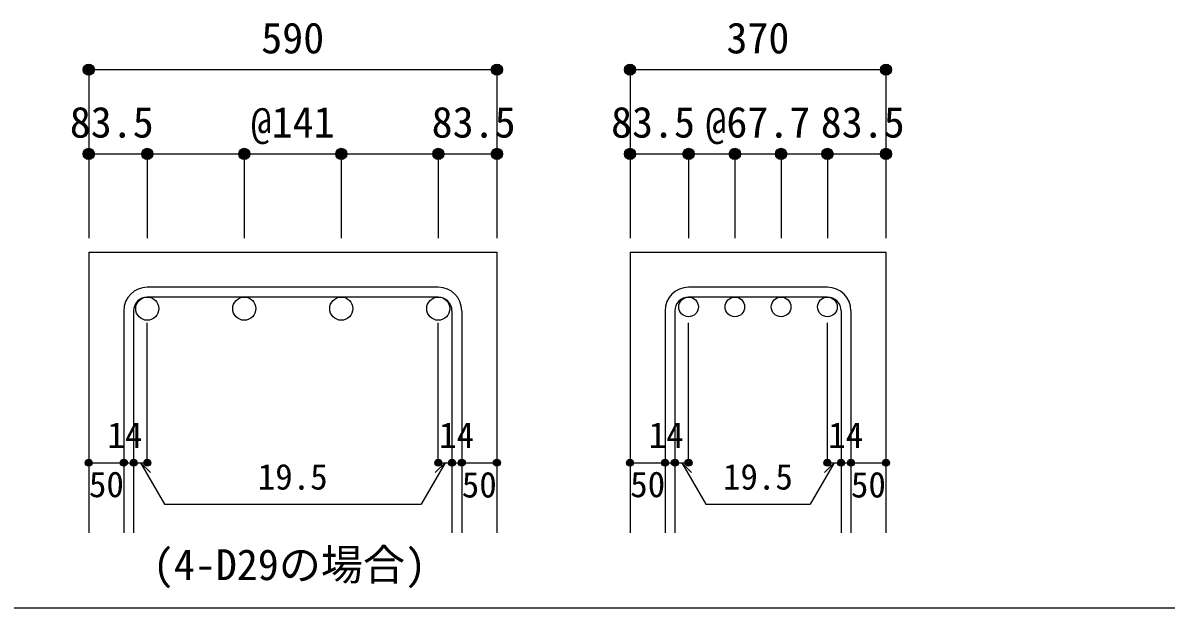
# Model space of a CAD drawing. Units: millimetres at full size, sheet at 1:20. Extents: x -3982 to 3969, y -2797 to 2801.
# Drawn here: x -680 to 950, y 2 to 836 of the extents above; entities that cross this region are included whole.
import ezdxf
from ezdxf.enums import TextEntityAlignment as Align

# ---------------------------------------------------------------- set-up
doc = ezdxf.new("R2010")
doc.units = ezdxf.units.MM
doc.header["$LTSCALE"] = 20
doc.header["$PDMODE"] = 32
doc.header["$PDSIZE"] = 10
for name, color, linetype in [('6-1_躯体線', 2, 'Continuous'), ('6-5_梁主筋', 7, 'Continuous'), ('6-6_S.T.P.', 7, 'Continuous'), ('6-7_文字', 7, 'Continuous'), ('6-D_寸法', 4, 'Continuous'), ('F-0_枠', 6, 'Continuous')]:
    doc.layers.add(name, color=color, linetype=linetype)
doc.styles.add('ＭＳ ゴシック', font='')
doc.styles.get('ＭＳ ゴシック').set_extended_font_data('MS Gothic')

msp = doc.modelspace()

# ---------------------------------------------------------------- linework, layer by layer
at = {"layer": '6-1_躯体線'}
for p, q in [((-586.06, 509.12), (-586.06, 109.12)), ((-586.06, 509.12), (-4.06, 509.12)), ((-4.06, 509.12), (-4.06, 109.12)), ((185.79, 509.12), (185.79, 109.12)), ((185.79, 509.12), (550.79, 509.12)), ((550.79, 509.12), (550.79, 109.12))]:
    msp.add_line(p, q, dxfattribs=at)
at = {"layer": '6-5_梁主筋', "color": 3}
for centre, radius in [((-502.56, 428.62), 16.5), ((-364.23, 428.62), 16.5), ((-225.9, 428.62), 16.5), ((-87.56, 428.62), 16.5), ((269.29, 431.12), 14), ((335.29, 431.12), 14), ((401.29, 431.12), 14), ((467.29, 431.12), 14)]:
    msp.add_circle(centre, radius, dxfattribs=at)
at = {"layer": '6-6_S.T.P.'}
for p, q in [((-87.56, 459.12), (-502.56, 459.12)), ((467.29, 459.12), (269.29, 459.12)), ((-87.56, 445.12), (-502.56, 445.12)), ((467.29, 445.12), (269.29, 445.12)), ((-536.06, 425.62), (-536.06, 109.12)), ((-522.06, 425.62), (-522.06, 109.12)), ((-68.06, 425.62), (-68.06, 109.12)), ((-54.06, 425.62), (-54.06, 109.12)), ((235.79, 425.62), (235.79, 109.12)), ((249.79, 425.62), (249.79, 109.12)), ((486.79, 425.62), (486.79, 109.12)), ((500.79, 425.62), (500.79, 109.12))]:
    msp.add_line(p, q, dxfattribs=at)
for centre, radius, start, end in [((-502.56, 425.62), 33.5, 90, 180), ((-87.56, 425.62), 33.5, 0, 90), ((269.29, 425.62), 33.5, 90, 180), ((467.29, 425.62), 33.5, 0, 90), ((-502.56, 425.62), 19.5, 90, 180), ((-87.56, 425.62), 19.5, 0, 90), ((269.29, 425.62), 19.5, 90, 180), ((467.29, 425.62), 19.5, 0, 90)]:
    msp.add_arc(centre, radius, start, end, dxfattribs=at)
at = {"layer": '6-D_寸法'}
for p, q in [((-586.06, 769.12), (-586.06, 649.12)), ((-586.06, 769.12), (-4.06, 769.12)), ((-586.06, 769.12), (-4.06, 769.12)), ((-4.06, 769.12), (-4.06, 649.12)), ((185.79, 769.12), (185.79, 649.12)), ((185.79, 769.12), (550.79, 769.12)), ((550.79, 769.12), (550.79, 649.12)), ((-586.06, 649.12), (-502.56, 649.12)), ((-586.06, 649.12), (-586.06, 529.12)), ((-502.56, 649.12), (-295.06, 649.12)), ((-502.56, 649.12), (-502.56, 529.12)), ((-364.23, 649.12), (-364.23, 529.12)), ((-295.06, 649.12), (-87.56, 649.12)), ((-225.9, 649.12), (-225.9, 529.12)), ((-87.56, 649.12), (-87.56, 529.12)), ((-87.56, 649.12), (-4.06, 649.12)), ((-4.06, 649.12), (-4.06, 529.12)), ((185.79, 649.12), (269.29, 649.12)), ((185.79, 649.12), (185.79, 529.12)), ((269.29, 649.12), (368.29, 649.12)), ((269.29, 649.12), (269.29, 529.12)), ((335.29, 649.12), (335.29, 529.12)), ((368.29, 649.12), (467.29, 649.12)), ((401.29, 649.12), (401.29, 529.12)), ((467.29, 649.12), (467.29, 529.12)), ((467.29, 649.12), (550.79, 649.12)), ((550.79, 649.12), (550.79, 529.12)), ((-502.56, 209.12), (-502.56, 408.45)), ((-87.56, 209.12), (-87.56, 408.45)), ((269.29, 209.12), (269.29, 408.45)), ((467.29, 209.12), (467.29, 408.45)), ((-586.06, 209.12), (-536.06, 209.12)), ((-536.06, 209.12), (-502.56, 209.12)), ((-512.31, 209.12), (-498.17, 194.98)), ((-512.31, 209.12), (-478.09, 149.85)), ((-77.81, 209.12), (-112.03, 149.85)), ((-77.81, 209.12), (-91.95, 194.98)), ((-87.56, 209.12), (-4.06, 209.12)), ((-68.06, 209.12), (-54.06, 209.12)), ((185.79, 209.12), (235.79, 209.12)), ((235.79, 209.12), (269.29, 209.12)), ((259.54, 209.12), (273.68, 194.98)), ((259.54, 209.12), (293.76, 149.85)), ((477.04, 209.12), (442.82, 149.85)), ((477.04, 209.12), (462.9, 194.98)), ((467.29, 209.12), (550.79, 209.12)), ((486.79, 209.12), (500.79, 209.12)), ((-478.09, 149.85), (-112.03, 149.85)), ((293.76, 149.85), (442.82, 149.85))]:
    msp.add_line(p, q, dxfattribs=at)
for points in [[(-4.06, 769.12), (-4.06, 649.12), (-4.06, 529.12)], [(550.79, 769.12), (550.79, 649.12), (550.79, 529.12)]]:
    msp.add_lwpolyline(points, dxfattribs=at)
for centre, radius in [((-586.06, 769.12), 8), ((-586.06, 769.12), 7.2), ((-586.06, 769.12), 6.4), ((-586.06, 769.12), 5.6), ((-586.06, 769.12), 4.8), ((-586.06, 769.12), 4), ((-586.06, 769.12), 3.2), ((-586.06, 769.12), 2.4), ((-586.06, 769.12), 1.6), ((-586.06, 769.12), 0.8), ((-4.06, 769.12), 8), ((-4.06, 769.12), 7.2), ((-4.06, 769.12), 6.4), ((-4.06, 769.12), 5.6), ((-4.06, 769.12), 4.8), ((-4.06, 769.12), 4), ((-4.06, 769.12), 3.2), ((-4.06, 769.12), 2.4), ((-4.06, 769.12), 1.6), ((-4.06, 769.12), 0.8), ((185.79, 769.12), 8), ((185.79, 769.12), 7.2), ((185.79, 769.12), 6.4), ((185.79, 769.12), 5.6), ((185.79, 769.12), 4.8), ((185.79, 769.12), 4), ((185.79, 769.12), 3.2), ((185.79, 769.12), 2.4), ((185.79, 769.12), 1.6), ((185.79, 769.12), 0.8), ((550.79, 769.12), 8), ((550.79, 769.12), 7.2), ((550.79, 769.12), 6.4), ((550.79, 769.12), 5.6), ((550.79, 769.12), 4.8), ((550.79, 769.12), 4), ((550.79, 769.12), 3.2), ((550.79, 769.12), 2.4), ((550.79, 769.12), 1.6), ((550.79, 769.12), 0.8), ((-586.06, 649.12), 8), ((-586.06, 649.12), 7.2), ((-586.06, 649.12), 6.4), ((-586.06, 649.12), 5.6), ((-586.06, 649.12), 4.8), ((-586.06, 649.12), 4), ((-586.06, 649.12), 3.2), ((-502.56, 649.12), 8), ((-502.56, 649.12), 7.2), ((-502.56, 649.12), 6.4), ((-502.56, 649.12), 5.6), ((-502.56, 649.12), 4.8), ((-502.56, 649.12), 4), ((-502.56, 649.12), 3.2), ((-364.23, 649.12), 8), ((-364.23, 649.12), 7.2), ((-364.23, 649.12), 6.4), ((-364.23, 649.12), 5.6), ((-364.23, 649.12), 4.8), ((-364.23, 649.12), 4), ((-364.23, 649.12), 3.2), ((-225.9, 649.12), 8), ((-225.9, 649.12), 7.2), ((-225.9, 649.12), 6.4), ((-225.9, 649.12), 5.6), ((-225.9, 649.12), 4.8), ((-225.9, 649.12), 4), ((-225.9, 649.12), 3.2), ((-87.56, 649.12), 8), ((-87.56, 649.12), 7.2), ((-87.56, 649.12), 6.4), ((-87.56, 649.12), 5.6), ((-87.56, 649.12), 4.8), ((-87.56, 649.12), 4), ((-87.56, 649.12), 3.2), ((-4.06, 649.12), 8), ((-4.06, 649.12), 7.2), ((-4.06, 649.12), 6.4), ((-4.06, 649.12), 5.6), ((-4.06, 649.12), 4.8), ((-4.06, 649.12), 4), ((-4.06, 649.12), 3.2), ((185.79, 649.12), 8), ((185.79, 649.12), 7.2), ((185.79, 649.12), 6.4), ((185.79, 649.12), 5.6), ((185.79, 649.12), 4.8), ((185.79, 649.12), 4), ((185.79, 649.12), 3.2), ((269.29, 649.12), 8), ((269.29, 649.12), 7.2), ((269.29, 649.12), 6.4), ((269.29, 649.12), 5.6), ((269.29, 649.12), 4.8), ((269.29, 649.12), 4), ((269.29, 649.12), 3.2), ((335.29, 649.12), 8), ((335.29, 649.12), 7.2), ((335.29, 649.12), 6.4), ((335.29, 649.12), 5.6), ((335.29, 649.12), 4.8), ((335.29, 649.12), 4), ((335.29, 649.12), 3.2), ((401.29, 649.12), 8), ((401.29, 649.12), 7.2), ((401.29, 649.12), 6.4), ((401.29, 649.12), 5.6), ((401.29, 649.12), 4.8), ((401.29, 649.12), 4), ((401.29, 649.12), 3.2), ((467.29, 649.12), 8), ((467.29, 649.12), 7.2), ((467.29, 649.12), 6.4), ((467.29, 649.12), 5.6), ((467.29, 649.12), 4.8), ((467.29, 649.12), 4), ((467.29, 649.12), 3.2), ((550.79, 649.12), 8), ((550.79, 649.12), 7.2), ((550.79, 649.12), 6.4), ((550.79, 649.12), 5.6), ((550.79, 649.12), 4.8), ((550.79, 649.12), 4), ((550.79, 649.12), 3.2), ((-586.06, 649.12), 2.4), ((-586.06, 649.12), 1.6), ((-586.06, 649.12), 0.8), ((-502.56, 649.12), 2.4), ((-502.56, 649.12), 1.6), ((-502.56, 649.12), 0.8), ((-364.23, 649.12), 2.4), ((-364.23, 649.12), 1.6), ((-364.23, 649.12), 0.8), ((-225.9, 649.12), 2.4), ((-225.9, 649.12), 1.6), ((-225.9, 649.12), 0.8), ((-87.56, 649.12), 2.4), ((-87.56, 649.12), 1.6), ((-87.56, 649.12), 0.8), ((-4.06, 649.12), 2.4), ((-4.06, 649.12), 1.6), ((-4.06, 649.12), 0.8), ((185.79, 649.12), 2.4), ((185.79, 649.12), 1.6), ((185.79, 649.12), 0.8), ((269.29, 649.12), 2.4), ((269.29, 649.12), 1.6), ((269.29, 649.12), 0.8), ((335.29, 649.12), 2.4), ((335.29, 649.12), 1.6), ((335.29, 649.12), 0.8), ((401.29, 649.12), 2.4), ((401.29, 649.12), 1.6), ((401.29, 649.12), 0.8), ((467.29, 649.12), 2.4), ((467.29, 649.12), 1.6), ((467.29, 649.12), 0.8), ((550.79, 649.12), 2.4), ((550.79, 649.12), 1.6), ((550.79, 649.12), 0.8), ((-586.06, 209.12), 4), ((-586.06, 209.12), 3.6), ((-586.06, 209.12), 3.2), ((-536.06, 209.12), 4), ((-536.06, 209.12), 3.6), ((-536.06, 209.12), 3.2), ((-522.06, 209.12), 4), ((-522.06, 209.12), 3.6), ((-522.06, 209.12), 3.2), ((-502.56, 209.12), 4), ((-502.56, 209.12), 3.6), ((-502.56, 209.12), 3.2), ((-87.56, 209.12), 4), ((-87.56, 209.12), 3.6), ((-87.56, 209.12), 3.2), ((-68.06, 209.12), 4), ((-68.06, 209.12), 3.6), ((-68.06, 209.12), 3.2), ((-54.06, 209.12), 4), ((-54.06, 209.12), 3.6), ((-54.06, 209.12), 3.2), ((-4.06, 209.12), 4), ((-4.06, 209.12), 3.6), ((-4.06, 209.12), 3.2), ((185.79, 209.12), 4), ((185.79, 209.12), 3.6), ((185.79, 209.12), 3.2), ((235.79, 209.12), 4), ((235.79, 209.12), 3.6), ((235.79, 209.12), 3.2), ((249.79, 209.12), 4), ((249.79, 209.12), 3.6), ((249.79, 209.12), 3.2), ((269.29, 209.12), 4), ((269.29, 209.12), 3.6), ((269.29, 209.12), 3.2), ((467.29, 209.12), 4), ((467.29, 209.12), 3.6), ((467.29, 209.12), 3.2), ((486.79, 209.12), 4), ((486.79, 209.12), 3.6), ((486.79, 209.12), 3.2), ((500.79, 209.12), 4), ((500.79, 209.12), 3.6), ((500.79, 209.12), 3.2), ((550.79, 209.12), 4), ((550.79, 209.12), 3.6), ((550.79, 209.12), 3.2), ((-586.06, 209.12), 2.8), ((-586.06, 209.12), 2.4), ((-586.06, 209.12), 2), ((-586.06, 209.12), 1.6), ((-586.06, 209.12), 1.2), ((-586.06, 209.12), 0.8), ((-586.06, 209.12), 0.4), ((-536.06, 209.12), 2.8), ((-536.06, 209.12), 2.4), ((-536.06, 209.12), 2), ((-536.06, 209.12), 1.6), ((-536.06, 209.12), 1.2), ((-536.06, 209.12), 0.8), ((-536.06, 209.12), 0.4), ((-522.06, 209.12), 2.8), ((-522.06, 209.12), 2.4), ((-522.06, 209.12), 2), ((-522.06, 209.12), 1.6), ((-522.06, 209.12), 1.2), ((-522.06, 209.12), 0.8), ((-522.06, 209.12), 0.4), ((-502.56, 209.12), 2.8), ((-502.56, 209.12), 2.4), ((-502.56, 209.12), 2), ((-502.56, 209.12), 1.6), ((-502.56, 209.12), 1.2), ((-502.56, 209.12), 0.8), ((-502.56, 209.12), 0.4), ((-87.56, 209.12), 2.8), ((-87.56, 209.12), 2.4), ((-87.56, 209.12), 2), ((-87.56, 209.12), 1.6), ((-87.56, 209.12), 1.2), ((-87.56, 209.12), 0.8), ((-87.56, 209.12), 0.4), ((-68.06, 209.12), 2.8), ((-68.06, 209.12), 2.4), ((-68.06, 209.12), 2), ((-68.06, 209.12), 1.6), ((-68.06, 209.12), 1.2), ((-68.06, 209.12), 0.8), ((-68.06, 209.12), 0.4), ((-54.06, 209.12), 2.8), ((-54.06, 209.12), 2.4), ((-54.06, 209.12), 2), ((-54.06, 209.12), 1.6), ((-54.06, 209.12), 1.2), ((-54.06, 209.12), 0.8), ((-54.06, 209.12), 0.4), ((-4.06, 209.12), 2.8), ((-4.06, 209.12), 2.4), ((-4.06, 209.12), 2), ((-4.06, 209.12), 1.6), ((-4.06, 209.12), 1.2), ((-4.06, 209.12), 0.8), ((-4.06, 209.12), 0.4), ((185.79, 209.12), 2.8), ((185.79, 209.12), 2.4), ((185.79, 209.12), 2), ((185.79, 209.12), 1.6), ((185.79, 209.12), 1.2), ((185.79, 209.12), 0.8), ((185.79, 209.12), 0.4), ((235.79, 209.12), 2.8), ((235.79, 209.12), 2.4), ((235.79, 209.12), 2), ((235.79, 209.12), 1.6), ((235.79, 209.12), 1.2), ((235.79, 209.12), 0.8), ((235.79, 209.12), 0.4), ((249.79, 209.12), 2.8), ((249.79, 209.12), 2.4), ((249.79, 209.12), 2), ((249.79, 209.12), 1.6), ((249.79, 209.12), 1.2), ((249.79, 209.12), 0.8), ((249.79, 209.12), 0.4), ((269.29, 209.12), 2.8), ((269.29, 209.12), 2.4), ((269.29, 209.12), 2), ((269.29, 209.12), 1.6), ((269.29, 209.12), 1.2), ((269.29, 209.12), 0.8), ((269.29, 209.12), 0.4), ((467.29, 209.12), 2.8), ((467.29, 209.12), 2.4), ((467.29, 209.12), 2), ((467.29, 209.12), 1.6), ((467.29, 209.12), 1.2), ((467.29, 209.12), 0.8), ((467.29, 209.12), 0.4), ((486.79, 209.12), 2.8), ((486.79, 209.12), 2.4), ((486.79, 209.12), 2), ((486.79, 209.12), 1.6), ((486.79, 209.12), 1.2), ((486.79, 209.12), 0.8), ((486.79, 209.12), 0.4), ((500.79, 209.12), 2.8), ((500.79, 209.12), 2.4), ((500.79, 209.12), 2), ((500.79, 209.12), 1.6), ((500.79, 209.12), 1.2), ((500.79, 209.12), 0.8), ((500.79, 209.12), 0.4), ((550.79, 209.12), 2.8), ((550.79, 209.12), 2.4), ((550.79, 209.12), 2), ((550.79, 209.12), 1.6), ((550.79, 209.12), 1.2), ((550.79, 209.12), 0.8), ((550.79, 209.12), 0.4)]:
    msp.add_circle(centre, radius, dxfattribs=at)
at = {"layer": '6-D_寸法', "color": 7}
for p in [(-586.06, 769.12), (-4.06, 769.12), (-4.06, 769.12), (185.79, 769.12), (185.79, 769.12), (550.79, 769.12), (550.79, 769.12), (-586.06, 649.12), (-502.56, 649.12), (-364.23, 649.12), (-225.9, 649.12), (-87.56, 649.12), (-87.56, 649.12), (-4.06, 649.12), (-4.06, 649.12), (185.79, 649.12), (185.79, 649.12), (269.29, 649.12), (269.29, 649.12), (335.29, 649.12), (335.29, 649.12), (401.29, 649.12), (467.29, 649.12), (467.29, 649.12), (550.79, 649.12), (550.79, 649.12), (-586.06, 209.12), (-536.06, 209.12), (-522.06, 209.12), (-502.56, 209.12), (-87.56, 209.12), (-68.06, 209.12), (-54.06, 209.12), (-4.06, 209.12), (185.79, 209.12), (235.79, 209.12), (249.79, 209.12), (269.29, 209.12), (467.29, 209.12), (486.79, 209.12), (500.79, 209.12), (550.79, 209.12)]:
    msp.add_point(p, dxfattribs=at)
at = {"layer": 'F-0_枠', "color": 2}
msp.add_line((2482.4, 1.97), (-3981.92, 1.97), dxfattribs=at)

# ---------------------------------------------------------------- texts
at = {"layer": '6-7_文字', "style": 'ＭＳ ゴシック'}
msp.add_text('(4-D29の場合)', height=43.99, dxfattribs=at).set_placement((-494.53, 28.68), align=Align.BOTTOM_LEFT)
at = {"layer": '6-D_寸法', "style": 'ＭＳ ゴシック'}
for s, height, p in [('590', 43.99, (-340.06, 779.12)), ('370', 43.99, (323.29, 779.12)), ('83.5', 43.99, (-613.06, 659.12)), ('@141', 43.99, (-355.06, 659.12)), ('83.5', 43.99, (-97.06, 659.12)), ('83.5', 43.99, (158.79, 659.12)), ('@67.7', 43.99, (293.29, 659.12)), ('83.5', 43.99, (457.79, 659.12)), ('14', 36.66, (-559.37, 219.2)), ('14', 36.66, (-86.45, 219.12)), ('14', 36.66, (212.48, 219.2)), ('14', 36.66, (468.4, 219.12)), ('50', 36.66, (-585.81, 149.03)), ('19.5', 36.66, (-345.06, 159.85)), ('50', 36.66, (-54.07, 148.57)), ('50', 36.66, (186.04, 149.03)), ('19.5', 36.66, (318.29, 159.85)), ('50', 36.66, (500.78, 148.57))]:
    msp.add_text(s, height=height, dxfattribs=at).set_placement(p, align=Align.BOTTOM_LEFT)

doc.saveas('drawing.dxf')
